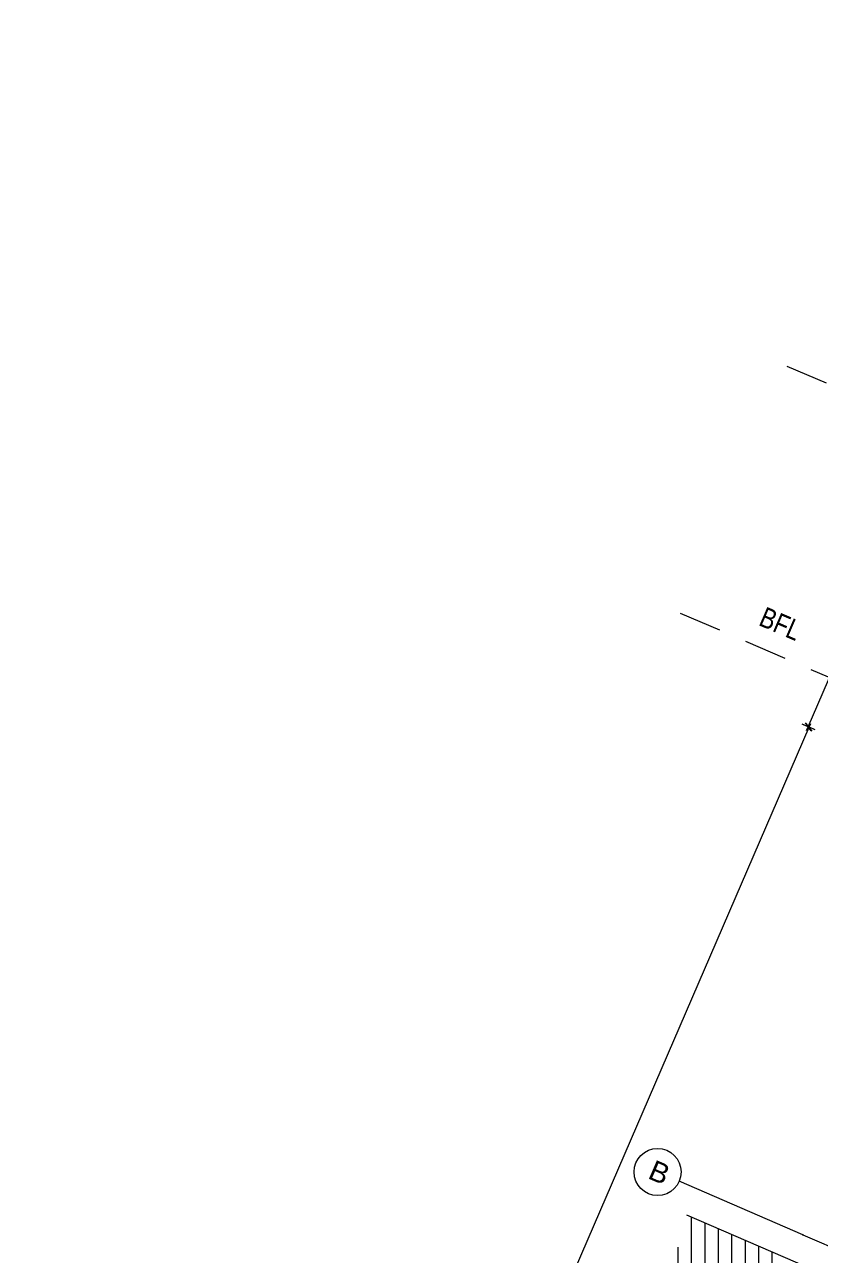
# Model space of a CAD drawing. Header units: millimetres. Extents: x 12535370 to 12566104, y 356204400 to 356234587.
# Drawn here: x 12536643 to 12542558, y 356224507 to 356233657 of the extents above; entities that cross this region are included whole.
import ezdxf
from ezdxf.enums import TextEntityAlignment as Align

# ---------------------------------------------------------------- set-up
doc = ezdxf.new("R2010")
doc.units = ezdxf.units.MM
doc.header["$MEASUREMENT"] = 0
doc.linetypes.add('Dashed Long', pattern=[529.166651, 317.499995, -211.666656])
doc.linetypes.add('Dot & Dashed', pattern=[6702.78, 3527.78, -1763.89, 0, -1411.11])
doc.layers.add('New_110 Bemassungen Ausführung', color=7, linetype='Continuous')
doc.layers.add('New_290 Raster _ Achsen', color=7, linetype='Continuous')
for name, color, linetype, lineweight in [('New_110 Bemassungen Ausführung_Pen_No__1', 7, 'Continuous', 13), ('New_255 Plangrafiken_Pen_No__1', 7, 'Continuous', 13), ('New_255 Plangrafiken_Pen_No__39', 8, 'Continuous', 13), ('New_290 Raster _ Achsen_Pen_No__1', 7, 'Continuous', 13), ('New_290 Raster _ Achsen_Pen_No__108', 7, 'Continuous', 13), ('New_Baulinie_Pen_No__21', 1, 'Continuous', 13)]:
    doc.layers.add(name, color=color, linetype=linetype, lineweight=lineweight)
doc.styles.add('GENERATED_STYLE_1', font='arial.ttf')
doc.styles.add('GENERATED_STYLE_2', font='arial.ttf', dxfattribs={"width": 0.8})
doc.dimstyles.new('GENERATED_STYLE__1', dxfattribs={"dimtxt": 125, "dimasz": 47.5, "dimexe": 0.18, "dimexo": 2, "dimgap": 0, "dimtad": 1, "dimlfac": 0.001, "dimzin": 0, "dimdsep": 46, "dimtxsty": 'GENERATED_STYLE_1', "dimblk": 'ARROWHEAD_2', "dimblk1": 'ARROWHEAD_2', "dimblk2": 'ARROWHEAD_2', "dimcen": 0.09, "dimclrd": 7, "dimclre": 7, "dimclrt": 7, "dimadec": 0, "dimazin": 0, "dimtfac": 1, "dimtdec": 4, "dimtmove": 0, "dimatfit": 3, "dimfxl": 1, "dimtolj": 1, "dimtzin": 0, "dimarcsym": 0})

# ---------------------------------------------------------------- blocks, each defined once
blk = doc.blocks.new('*X22', base_point=(12240439.2, 356160438.4))
at = {"layer": 'New_255 Plangrafiken_Pen_No__39', "color": 8, "linetype": 'Continuous', "lineweight": 13}
for p, q in [((12541598.2, 356224793.2), (12541598.2, 356224683.6)), ((12541598.2, 356224793.2), (12541598.2, 356224683.6)), ((12541698.2, 356224749.8), (12541698.2, 356224683.6)), ((12541698.2, 356224749.8), (12541698.2, 356224683.6)), ((12541598.2, 356224683.6), (12541598.2, 356224433.6)), ((12541598.2, 356224683.6), (12541598.2, 356224433.6)), ((12541698.2, 356224683.6), (12541698.2, 356224433.6)), ((12541698.2, 356224683.6), (12541698.2, 356224433.6)), ((12541798.2, 356224706.4), (12541798.2, 356224683.6)), ((12541798.2, 356224706.4), (12541798.2, 356224683.6)), ((12541798.2, 356224683.6), (12541798.2, 356224433.6)), ((12541798.2, 356224683.6), (12541798.2, 356224433.6)), ((12541898.2, 356224662.9), (12541898.2, 356224433.6)), ((12541898.2, 356224662.9), (12541898.2, 356224433.6)), ((12541498.2, 356224567.5), (12541498.2, 356224433.6)), ((12541498.2, 356224567.5), (12541498.2, 356224433.6)), ((12541998.2, 356224619.5), (12541998.2, 356224433.6)), ((12541998.2, 356224619.5), (12541998.2, 356224433.6)), ((12542098.2, 356224576.1), (12542098.2, 356224433.6)), ((12542098.2, 356224576.1), (12542098.2, 356224433.6)), ((12542198.2, 356224532.7), (12542198.2, 356224433.6)), ((12542198.2, 356224532.7), (12542198.2, 356224433.6))]:
    blk.add_line(p, q, dxfattribs=at)
blk = doc.blocks.new('Fill_3', base_point=(12240439.2, 356160438.4))
at = {"layer": 'New_255 Plangrafiken_Pen_No__39', "color": 8, "linetype": 'Continuous', "lineweight": 13}
blk.add_blockref('*X22', (12240439.2, 356160438.4), dxfattribs=at)
blk = doc.blocks.new('Standard grid marker[60]', base_point=(12541508.9, 356225057.5))
at = {"layer": 'New_290 Raster _ Achsen_Pen_No__1', "color": 7, "linetype": 'Continuous', "lineweight": 13}
blk.add_circle((12541348.2, 356225126.9), 175, dxfattribs=at)
at = {"layer": 'New_290 Raster _ Achsen_Pen_No__108', "color": 7, "linetype": 'Dot & Dashed', "lineweight": 13}
for q in [(12541508.9, 356225057.5), (12563430.3, 356215587.8)]:
    blk.add_line((12542426.9, 356224660.9), q, dxfattribs=at)
blk.add_point((12542426.9, 356224660.9), dxfattribs=at)
blk.add_point((12542426.9, 356224660.9), dxfattribs=at)
at = {"layer": 'New_290 Raster _ Achsen_Pen_No__108', "color": 7, "lineweight": 13, "style": 'GENERATED_STYLE_1'}
for tag, p in [('AC_MarkerText_1_0', (12541391.5, 356225192.9)), ('AC_MarkerText_1_1', (12564552.3, 356215187.8))]:
    blk.add_attdef(tag, text='', height=150, rotation=336.63646, dxfattribs=at).set_placement(p, align=Align.TOP_CENTER)
blk = doc.blocks.new('*D242', base_point=(12240439.2, 356160438.4))
at = {"layer": 'New_110 Bemassungen Ausführung_Pen_No__1', "color": 7, "linetype": 'Continuous', "lineweight": 13, "transparency": 16777216}
for p, q in [((12536685.6, 356215029.9), (12542475.4, 356228432.9)), ((12542518.5, 356228414.3), (12542432.4, 356228451.4)), ((12542497, 356228403.9), (12542453.9, 356228461.8)), ((12542475.4, 356228432.9), (12542487.6, 356228460.9)), ((12536728.6, 356215011.4), (12536642.6, 356215048.5)), ((12536664.1, 356215058.9), (12536707.1, 356215001)), ((12536673.5, 356215001.9), (12536685.6, 356215029.9))]:
    blk.add_line(p, q, dxfattribs=at)
at = {"layer": 'New_110 Bemassungen Ausführung_Pen_No__1', "color": 7, "lineweight": 13, "transparency": 16777216, "insert": (12539472.5, 356221544.4), "char_height": 125, "attachment_point": 7, "rotation": 66.63646, "style": 'GENERATED_STYLE_1'}
blk.add_mtext('\\A1;{\\pql;\\fArial|b0|i0|c0|p0;\\W1.000000;14,60}', dxfattribs=at)
blk = doc.blocks.new('ARROWHEAD_2')
at = {"color": 0, "linetype": 'Continuous', "lineweight": 0}
for p, q in [((0, 0), (-1, 0)), ((-0.38, -0.66), (0.38, 0.66))]:
    blk.add_line(p, q, dxfattribs=at)
blk = doc.blocks.new('*D243', base_point=(12240439.2, 356160438.4))
at = {"layer": 'New_110 Bemassungen Ausführung_Pen_No__1', "color": 7, "linetype": 'Continuous', "lineweight": 13, "transparency": 16777216}
for p, q in [((12542466.8, 356228436.6), (12544709.5, 356233628.2)), ((12544752.5, 356233609.6), (12544666.4, 356233646.8)), ((12544731, 356233599.2), (12544687.9, 356233657.1)), ((12544709.5, 356233628.2), (12544721.6, 356233656.2)), ((12542509.8, 356228418), (12542423.8, 356228455.2)), ((12542445.3, 356228465.5), (12542488.3, 356228407.6)), ((12542454.7, 356228408.5), (12542466.8, 356228436.6))]:
    blk.add_line(p, q, dxfattribs=at)
at = {"layer": 'New_110 Bemassungen Ausführung_Pen_No__1', "color": 7, "lineweight": 13, "transparency": 16777216, "insert": (12543514.1, 356230848.4), "char_height": 125, "attachment_point": 7, "rotation": 66.63646, "style": 'GENERATED_STYLE_1'}
blk.add_mtext('\\A1;{\\pql;\\fArial|b0|i0|c0|p0;\\W1.000000;5,65\\fArial|b0|i0|c0|p0;\\W1.000000;\\A1{\\H.66x;\\S5^  ;}}', dxfattribs=at)

msp = doc.modelspace()

# ---------------------------------------------------------------- linework, layer by layer
at = {"layer": 'New_255 Plangrafiken_Pen_No__1', "color": 7, "linetype": 'Continuous', "lineweight": 13}
msp.add_lwpolyline([(12543105.836, 356224138.584), (12541566.563, 356224806.92)], dxfattribs=at)
at = {"layer": 'New_Baulinie_Pen_No__21', "color": 1, "linetype": 'Dashed Long', "lineweight": 13}
for points in [[(12542309.86, 356231118.774), (12559650.986, 356223627.657), (12558704.946, 356230146.433)], [(12541516.719, 356229282.727), (12561182.515, 356220787.43)]]:
    msp.add_lwpolyline(points, dxfattribs=at)

# ---------------------------------------------------------------- block references
at = {"layer": 'New_255 Plangrafiken_Pen_No__39', "color": 8, "linetype": 'Continuous', "lineweight": 13}
msp.add_blockref('Fill_3', (12240439.157, 356160438.356), dxfattribs=at)
at = {"layer": 'New_290 Raster _ Achsen', "color": 7, "linetype": 'Continuous', "lineweight": 13}
ref = msp.add_blockref('Standard grid marker[60]', (12541508.851, 356225057.46), dxfattribs=at)
ref.add_attrib('AC_MarkerText_1', 'B', dxfattribs={"layer": 'New_290 Raster _ Achsen_Pen_No__108', "color": 7, "lineweight": 13, "height": 150, "rotation": 336.6364577, "style": 'GENERATED_STYLE_1'}).set_placement((12541391.538, 356225192.898), align=Align.TOP_CENTER)

# ---------------------------------------------------------------- texts
at = {"layer": 'New_Baulinie_Pen_No__21', "color": 1, "linetype": 'Continuous', "lineweight": 13, "insert": (12542091.866, 356229195.072), "char_height": 150, "attachment_point": 7, "rotation": 336.6364577, "style": 'GENERATED_STYLE_2'}
msp.add_mtext('\\A1;{\\pql;\\fArial|b0|i0|c0|p0;\\W0.800000;B\\fArial|b0|i0|c0|p0;\\W0.800000;F\\fArial|b0|i0|c0|p0;\\W0.800000;L}', dxfattribs=at)

# ---------------------------------------------------------------- dimensions: what is measured, and where the dimension line sits
at = {"layer": 'New_110 Bemassungen Ausführung', "color": 7, "linetype": 'Continuous', "lineweight": 13}
for base, p1, p2, picture, middle in [((12544709.464, 356233628.162), (12544476.621, 356227568.372), (12546730.633, 356232755.05), '*D243', (12543560.076, 356231188.085)), ((12542475.432, 356228432.853), (12539092.669, 356213990.134), (12544476.621, 356227568.372), '*D242', (12539498.165, 356221761.41))]:
    dim = msp.add_linear_dim(base=base, p1=p1, p2=p2, angle=66.6364577, dimstyle='GENERATED_STYLE__1', dxfattribs=at)
    dim.commit()
    dim.dimension.update_dxf_attribs({"geometry": picture, "text_midpoint": middle, "dimtype": 160, "text_rotation": 66.6364577})

doc.saveas('drawing.dxf')
